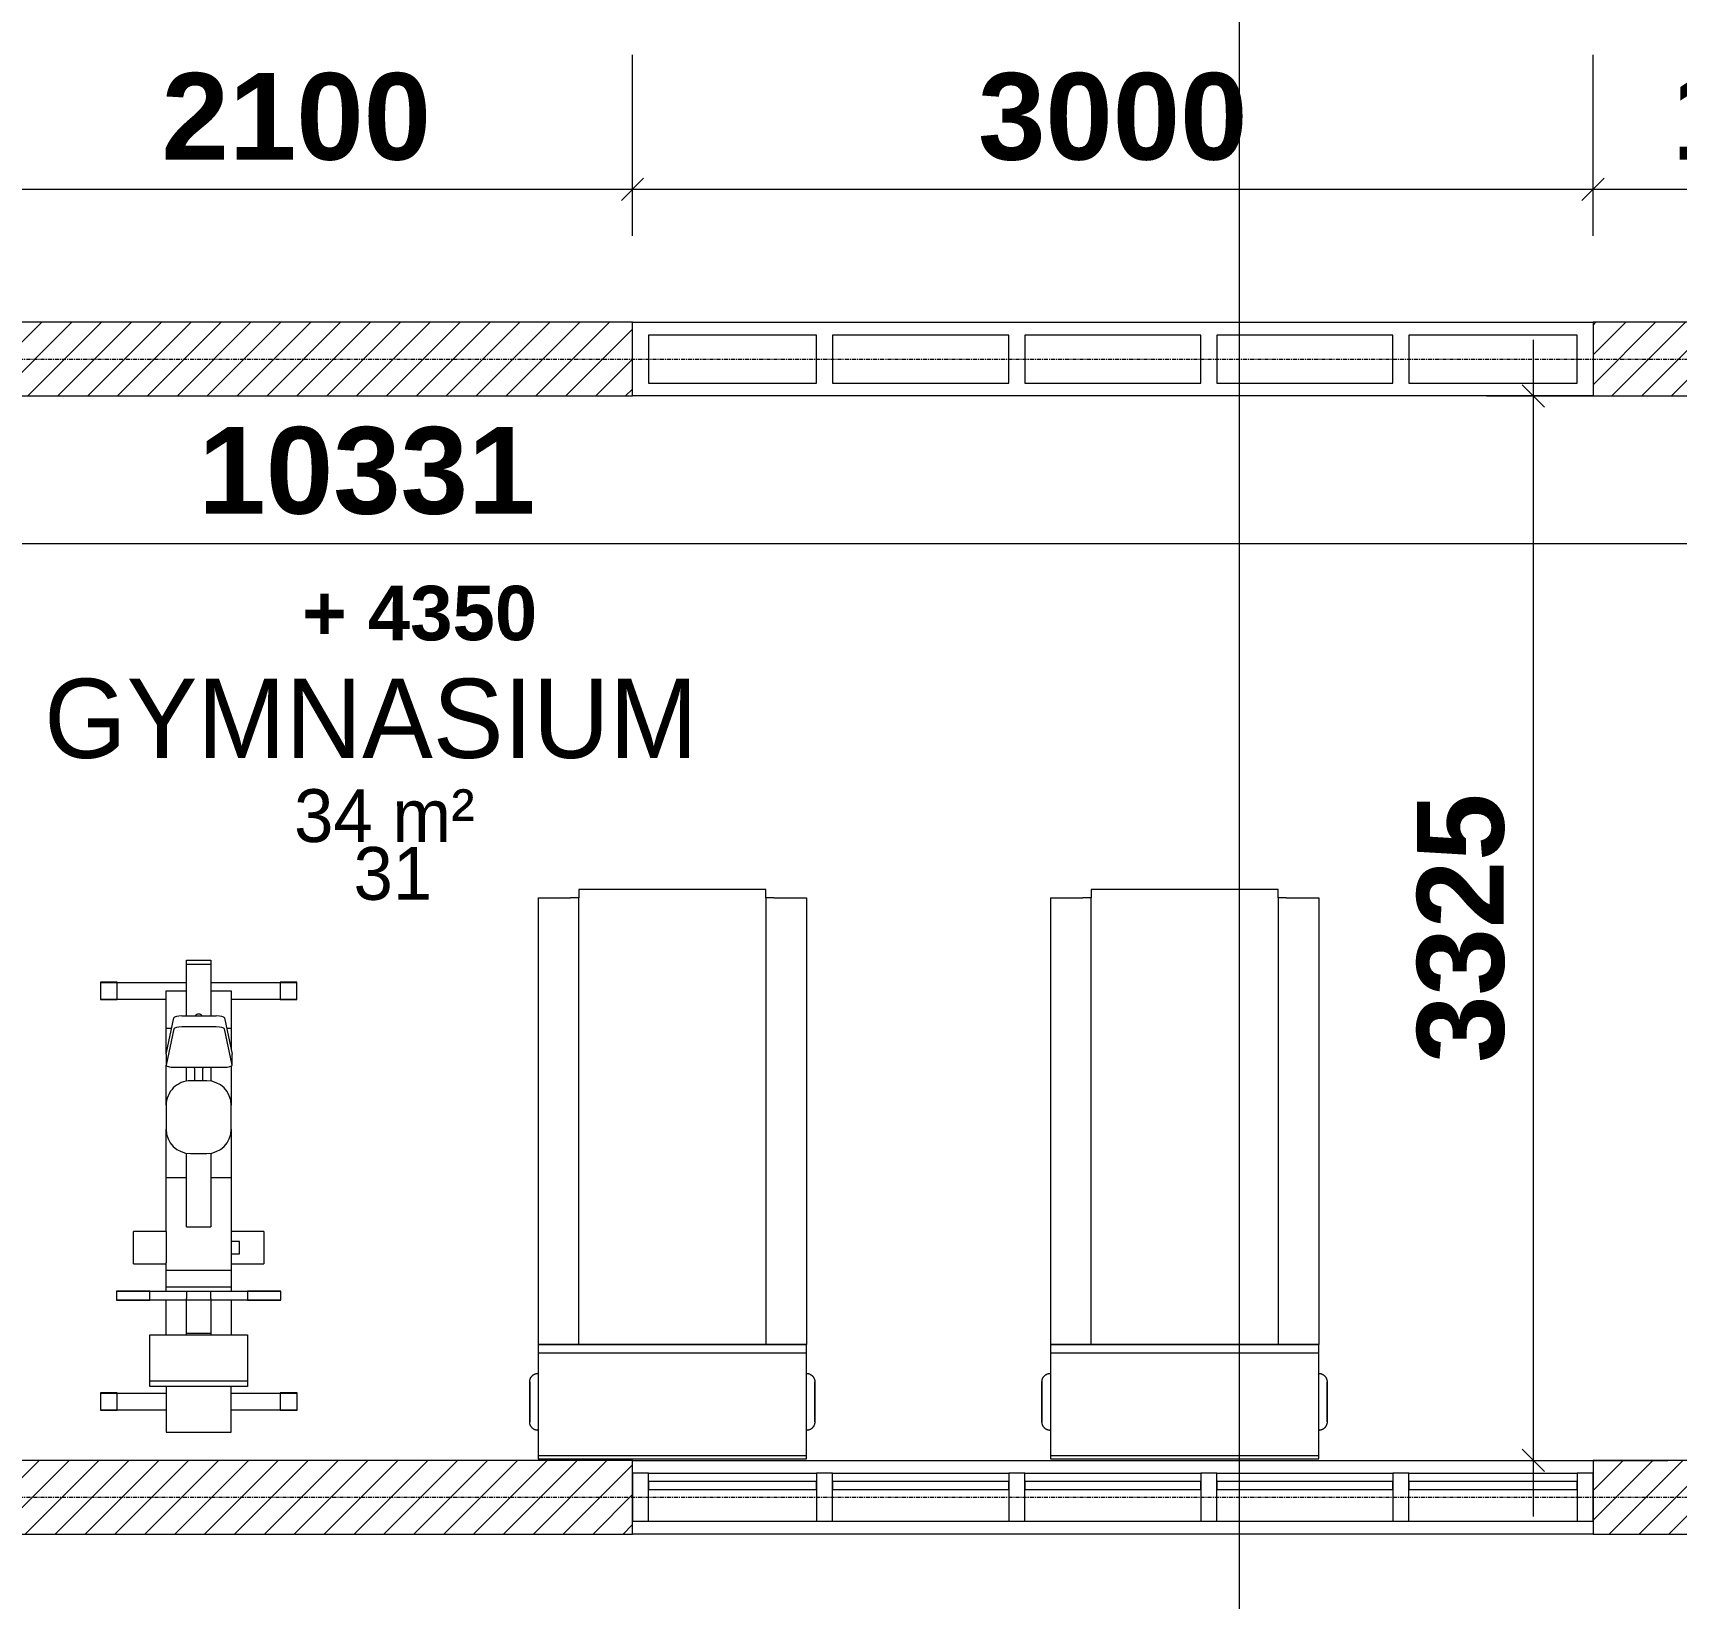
# Model space of a CAD drawing. Header units: inches. Extents: x 22 to 382261, y 22 to 371281.
# Drawn here: x 263332 to 268465, y 256807 to 261696 of the extents above; entities that cross this region are included whole.
import ezdxf

# ---------------------------------------------------------------- set-up
doc = ezdxf.new("R2010")
doc.units = ezdxf.units.IN
doc.header["$MEASUREMENT"] = 0
doc.linetypes.add('Grid Line 1_2_', pattern=[22.225, 12.7, -3.175, 3.175, -3.175])
for name, color, linetype, lineweight in [('A-ANNO-DIMS', 211, 'Continuous', 9), ('A-AREA-IDEN', 2, 'Continuous', 9), ('A-GLAZ-CURT', 52, 'Continuous', 9), ('A-GLAZ-CWMG', 51, 'Continuous', 9), ('A-WALL-PATT', 111, 'Continuous', 9), ('G-ANNO-DIMS', 111, 'Continuous', 9), ('G-ANNO-SYMB', 111, 'Continuous', 9), ('I-WALL', 2, 'Continuous', 9), ('Q-SPCQ', 91, 'Continuous', 9), ('S-GRID', 1, 'Continuous', 9)]:
    doc.layers.add(name, color=color, linetype=linetype, lineweight=lineweight)
doc.styles.add('Arial_B_2', font='arialbd.ttf', dxfattribs={"height": 270.833333})
doc.styles.add('Century Gothic_1', font='GOTHIC.TTF', dxfattribs={"height": 1})
doc.styles.add('Gill Sans MT', font='GIL_____.TTF', dxfattribs={"height": 262.5})
doc.dimstyles.new('2_2', dxfattribs={"dimscale": 304.8, "dimtxt": 267.818092, "dimasz": 0.227865, "dimexe": 1.377953, "dimexo": 0.0625, "dimgap": 0.287073, "dimtad": 1, "dimdec": 0, "dimzin": 0, "dimdsep": 46, "dimtxsty": 'Arial_B_2', "dimblk1": 'OBLIQUE', "dimblk2": 'OBLIQUE', "dimsah": 1, "dimcen": 0.09, "dimdle": 0.574147, "dimazin": 0, "dimtfac": 1, "dimtdec": 4, "dimtix": 1, "dimtmove": 0, "dimatfit": 3, "dimfxl": 0.574147, "dimfxlon": 1, "dimtvp": 1, "dimtolj": 1, "dimtzin": 0, "dimlwd": 18, "dimlwe": 18, "dimarcsym": 2})
pattern_1 = [(45, (257748.82, 248554.095), (-46.66905, 46.66905), [])]

# ---------------------------------------------------------------- blocks, each defined once
blk = doc.blocks.new('Rectangular Mullion - 50 x 150mm-443214-02-First floor Plan DIMENSION')
at = {"layer": 'A-GLAZ-CWMG', "lineweight": 18}
for p, q in [((9881.2, 12198.2), (9881.2, 12048.2)), ((10406.2, 12198.2), (9881.2, 12198.2)), ((10406.2, 12048.2), (10406.2, 12198.2)), ((9881.2, 12048.2), (10406.2, 12048.2))]:
    blk.add_line(p, q, dxfattribs=at)
blk = doc.blocks.new('Rectangular Mullion - 50 x 150mm-443215-02-First floor Plan DIMENSION')
at = {"layer": 'A-GLAZ-CWMG', "lineweight": 18}
for p, q in [((9281.2, 12198.2), (9281.2, 12048.2)), ((9831.2, 12198.2), (9281.2, 12198.2)), ((9831.2, 12048.2), (9831.2, 12198.2)), ((9281.2, 12048.2), (9831.2, 12048.2))]:
    blk.add_line(p, q, dxfattribs=at)
blk = doc.blocks.new('System Panel - Glazed-448104-02-First floor Plan DIMENSION')
at = {"layer": 'A-GLAZ-CURT'}
for p, q in [((262.5, -24.5), (-262.5, -24.5)), ((-262.5, -24.5), (-262.5, -49.5)), ((-262.5, -49.5), (262.5, -49.5)), ((262.5, -49.5), (262.5, -24.5))]:
    blk.add_line(p, q, dxfattribs=at)
blk = doc.blocks.new('System Panel - Glazed-448105-02-First floor Plan DIMENSION')
at = {"layer": 'A-GLAZ-CURT'}
for p, q in [((275, -24.5), (-275, -24.5)), ((-275, -24.5), (-275, -49.5)), ((-275, -49.5), (275, -49.5)), ((275, -49.5), (275, -24.5))]:
    blk.add_line(p, q, dxfattribs=at)
blk = doc.blocks.new('Rectangular Mullion - 50 x 150mm-448107-02-First floor Plan DIMENSION')
at = {"layer": 'A-GLAZ-CWMG', "lineweight": 18}
for p, q in [((0, 75), (-50, 75)), ((-50, 75), (-50, -75)), ((0, -75), (0, 75)), ((-50, -75), (0, -75))]:
    blk.add_line(p, q, dxfattribs=at)
blk = doc.blocks.new('Rectangular Mullion - 50 x 150mm-448108-02-First floor Plan DIMENSION')
at = {"layer": 'A-GLAZ-CWMG', "lineweight": 18}
for p, q in [((-50, 75), (0, 75)), ((-50, -75), (-50, 75)), ((0, 75), (0, -75)), ((0, -75), (-50, -75))]:
    blk.add_line(p, q, dxfattribs=at)
blk = doc.blocks.new('Rectangular Mullion - 50 x 150mm-443212-02-First floor Plan DIMENSION')
at = {"layer": 'A-GLAZ-CWMG'}
for p, q in [((9881.2, 8643.2), (10406.2, 8643.2)), ((9881.2, 8493.2), (10406.2, 8493.2))]:
    blk.add_line(p, q, dxfattribs=at)
blk = doc.blocks.new('Rectangular Mullion - 50 x 150mm-448103-02-First floor Plan DIMENSION')
at = {"layer": 'A-GLAZ-CWMG', "lineweight": 18}
for p, q in [((-25, 75), (25, 75)), ((-25, -75), (-25, 75)), ((25, 75), (25, -75)), ((25, -75), (-25, -75))]:
    blk.add_line(p, q, dxfattribs=at)
blk = doc.blocks.new('Rectangular Mullion - 50 x 150mm-443216-02-First floor Plan DIMENSION')
at = {"layer": 'A-GLAZ-CWMG'}
for p, q in [((9281.2, 8643.2), (9831.2, 8643.2)), ((9281.2, 8493.2), (9831.2, 8493.2))]:
    blk.add_line(p, q, dxfattribs=at)
blk = doc.blocks.new('Bike-Excercise_Reed - Bike-Excercise_Reed-714075-02-First floor Plan DIMENSION')
at = {"layer": 'Q-SPCQ'}
for p, q in [((-655.6, 307.1), (-655.6, 254.8)), ((-601.7, 307.1), (-655.6, 307.1)), ((-654, 305.6), (-654, 101.6)), ((-603.2, 101.6), (-603.2, 305.6)), ((-601.7, 254.8), (-601.7, 307.1)), ((627.1, 307), (627.1, 254.8)), ((681, 307), (627.1, 307)), ((628.7, 305.6), (628.7, 101.6)), ((679.5, 38.1), (679.5, 305.6)), ((681, 254.8), (681, 307)), ((-655.6, 254.8), (-601.7, 254.8)), ((-312.1, 256.5), (-312.1, 152.4)), ((-283.5, 256.5), (-312.1, 256.5)), ((-310.4, 254.8), (-310.4, -254.8)), ((-285, -254.8), (-285, 254.8)), ((-283.5, 152.4), (-283.5, 256.5)), ((627.1, 254.8), (681, 254.8)), ((-198.4, 203.2), (-198.4, 101.6)), ((-96.8, 101.6), (-96.8, 203.2)), ((-581.4, 152.4), (-563.4, 152.4)), ((-581.4, -152.4), (-581.4, 152.4)), ((-563.4, 152.4), (-419.7, 152.4)), ((-563.4, 152.4), (-563.4, -152.4)), ((-419.7, 152.4), (-419.7, -152.4)), ((-312.1, 152.4), (-283.5, 152.4)), ((-723.6, 101.6), (-723.6, -101.6)), ((-581.4, 101.6), (-723.6, 101.6)), ((-419.7, 101.6), (-310, 101.6)), ((-285.8, 101.6), (-270.5, 101.6)), ((-270.5, 101.6), (-218.1, 101.6)), ((-270.5, 101.6), (-270.5, -101.6)), ((-270.5, 101.6), (-270.5, -101.6)), ((-218.1, 101.6), (-194.7, 101.6)), ((-218.1, 101.6), (-218.1, -101.6)), ((-96.8, 101.6), (71, 101.6)), ((71, 101.6), (222.3, 101.6)), ((71, 101.6), (71, 38.1)), ((297.2, 101.6), (222.3, 101.6)), ((297.2, 101.6), (422.7, 101.6)), ((415.5, 76.3), (415.5, -79.1)), ((456.4, 101.7), (422.1, 101.7)), ((535.5, 77.5), (422.4, 101.7)), ((456.8, 101.7), (569.8, 77.5)), ((457, 101.6), (537.2, 101.6)), ((537.2, 101.6), (654.1, 101.6)), ((537.2, 84.5), (537.2, 101.6)), ((541.7, -55), (541.7, 52.2)), ((576, 52.2), (576, -55)), ((654.1, 101.6), (654.1, 38.1)), ((-419.7, 38.1), (-414.4, 38.1)), ((-414.4, 38.1), (-306.7, 38.1)), ((-414.4, 38.1), (-414.4, -38.1)), ((-304.1, 38.1), (-306.6, 38.1)), ((-301, 38.1), (-304, 38.1)), ((-297.7, 38.1), (-300.9, 38.1)), ((-284.9, 38.1), (-297.6, 38.1)), ((-284.9, -38.1), (-284.9, 38.1)), ((-82.4, 38.1), (147.7, 38.1)), ((-82.4, 38.1), (-82.4, -38.1)), ((146.1, 25.4), (146.1, -25.4)), ((371.8, 38.1), (415.5, 38.1)), ((373.4, -25.4), (373.4, 25.4)), ((412.3, 12.7), (373.4, 12.7)), ((412.3, 12.7), (414.3, 12.7)), ((576, 38.1), (736.9, 38.1)), ((736.9, 38.1), (750, 38.1)), ((736.9, -38.1), (736.9, 38.1)), ((750, 38.1), (750, -38.1)), ((-414.4, -38.1), (-419.7, -38.1)), ((-306.7, -38.1), (-414.4, -38.1)), ((-306.6, -38.1), (-304.1, -38.1)), ((-304, -38.1), (-301, -38.1)), ((-300.9, -38.1), (-297.7, -38.1)), ((-297.6, -38.1), (-284.9, -38.1)), ((147.7, -38.1), (-82.4, -38.1)), ((71, -38.1), (71, -101.6)), ((415.5, -38.1), (371.8, -38.1)), ((373.4, -12.7), (412.3, -12.7)), ((413.8, -12.7), (412.3, -12.7)), ((736.9, -38.1), (576, -38.1)), ((654.1, -38.1), (654.1, -101.6)), ((679.5, -305.6), (679.5, -38.1)), ((750, -38.1), (736.9, -38.1)), ((-723.6, -101.6), (-581.4, -101.6)), ((-654, -101.6), (-654, -305.6)), ((-603.2, -305.6), (-603.2, -101.6)), ((-309.6, -101.6), (-419.7, -101.6)), ((-270.5, -101.6), (-285.4, -101.6)), ((-218.1, -101.6), (-270.5, -101.6)), ((71, -101.6), (-218.1, -101.6)), ((-198.4, -101.6), (-198.4, -203.2)), ((-166.7, -101.6), (-166.7, -127)), ((-128.6, -127), (-128.6, -101.6)), ((-96.8, -203.2), (-96.8, -101.6)), ((222.3, -101.6), (71, -101.6)), ((222.3, -101.6), (297.2, -101.6)), ((419.2, -101.6), (297.2, -101.6)), ((422.4, -104.5), (535.5, -80.3)), ((569.8, -80.3), (456.8, -104.5)), ((537.2, -101.6), (470.2, -101.6)), ((537.2, -101.6), (537.2, -87.3)), ((654.1, -101.6), (537.2, -101.6)), ((628.7, -101.6), (628.7, -305.6)), ((-563.4, -152.4), (-581.4, -152.4)), ((-419.7, -152.4), (-563.4, -152.4)), ((-312.1, -152.4), (-312.1, -256.5)), ((-283.5, -152.4), (-312.1, -152.4)), ((-283.5, -256.5), (-283.5, -152.4)), ((-166.7, -127), (-128.6, -127)), ((422.1, -104.5), (456.4, -104.5)), ((-655.6, -254.8), (-655.6, -307.1)), ((-601.7, -254.8), (-655.6, -254.8)), ((-601.7, -307.1), (-601.7, -254.8)), ((-312.1, -256.5), (-283.5, -256.5)), ((627.1, -254.8), (627.1, -307)), ((681, -254.8), (627.1, -254.8)), ((681, -307), (681, -254.8)), ((-655.6, -307.1), (-601.7, -307.1)), ((627.1, -307), (681, -307))]:
    blk.add_line(p, q, dxfattribs=at)
at = {"layer": 'Q-SPCQ', "flags": 128}
for points in [[(-198.4, 203.2), (-197.7, 203.2), (-195.7, 203.2), (-192.3, 203.2), (-187.7, 203.2), (-182, 203.2), (-175.4, 203.2), (-168, 203.2), (-160.1, 203.2), (-151.8, 203.2), (-143.4, 203.2), (-135.2, 203.2), (-127.2, 203.2), (-119.9, 203.2), (-113.2, 203.2), (-107.5, 203.2), (-103, 203.2), (-99.6, 203.2), (-97.5, 203.2), (-96.8, 203.2)], [(-96.8, 101.6), (-97.5, 101.6), (-99.6, 101.6), (-103, 101.6), (-107.5, 101.6), (-113.2, 101.6), (-119.9, 101.6), (-127.2, 101.6), (-135.2, 101.6), (-143.4, 101.6), (-151.8, 101.6), (-160.1, 101.6), (-168, 101.6), (-175.4, 101.6), (-182, 101.6), (-187.7, 101.6), (-192.3, 101.6), (-195.7, 101.6)], [(-96.8, -203.2), (-97.5, -203.2), (-99.6, -203.2), (-103, -203.2), (-107.5, -203.2), (-113.2, -203.2), (-119.9, -203.2), (-127.2, -203.2), (-135.2, -203.2), (-143.4, -203.2), (-151.8, -203.2), (-160.1, -203.2), (-168, -203.2), (-175.4, -203.2), (-182, -203.2), (-187.7, -203.2), (-192.3, -203.2), (-195.7, -203.2), (-197.7, -203.2), (-198.4, -203.2)]]:
    blk.add_lwpolyline(points, dxfattribs=at)
at = {"layer": 'Q-SPCQ'}
for centre, start, end in [((222.3, 25.4), 90, 180), ((297.2, 25.4), 360, 90), ((222.3, -25.4), 180, 270), ((297.2, -25.4), 270, 0)]:
    blk.add_arc(centre, 76.2, start, end, dxfattribs=at)
for centre, major_axis, ratio, start_param, end_param in [((422.1, 76.3), (0, 25.4), 0.258819, 6.227989, 7.853982), ((535.1, 52.2), (0, 25.4), 0.258819, 4.712389, 6.227989), ((569.4, 52.2), (0, 25.4), 0.258819, 4.712389, 6.227989), ((569.6, 0), (0, 12.7), 0.965926, 4.712389, 5.730403), ((569.6, 0), (0, 12.7), 0.965926, 3.694375, 4.712389), ((422.1, -79.1), (0, 25.4), 0.258819, 1.570796, 3.196789), ((535.1, -55), (0, 25.4), 0.258819, 3.196789, 4.712389), ((569.4, -55), (0, 25.4), 0.258819, 3.196789, 4.712389)]:
    blk.add_ellipse(centre, major_axis=major_axis, ratio=ratio, start_param=start_param, end_param=end_param, dxfattribs=at)
blk = doc.blocks.new('Treadmill - Treadmill-719310-02-First floor Plan DIMENSION')
at = {"layer": 'Q-SPCQ'}
for p, q in [((25.4, 1752.6), (127, 1752.6)), ((25.4, 1752.6), (25.4, 356.6)), ((152.4, 1752.6), (127, 1752.6)), ((736.6, 1778), (152.4, 1778)), ((152.4, 1778), (152.4, 1752.6)), ((152.4, 356.6), (152.4, 1752.6)), ((152.4, 356.6), (152.4, 1752.6)), ((736.6, 1752.6), (736.6, 1778)), ((736.6, 1752.6), (736.6, 356.4)), ((736.6, 1752.6), (736.6, 356.4)), ((762, 1752.6), (736.6, 1752.6)), ((762, 1752.6), (863.6, 1752.6)), ((863.6, 1752.6), (863.6, 356.6)), ((863.6, 356.6), (25.4, 356.6)), ((25.4, 356.6), (25.4, 330.6)), ((25.4, 356.6), (863.6, 356.6)), ((25.4, 330.6), (25.4, 10.4)), ((25.4, 330.6), (863.6, 330.6)), ((863.6, 330.6), (863.6, 356.6)), ((863.6, 10.4), (863.6, 330.6)), ((25.4, 10.4), (25.4, 0)), ((25.4, 10.4), (863.6, 10.4)), ((25.4, 0), (863.6, 0)), ((863.6, 0), (863.6, 10.4))]:
    blk.add_line(p, q, dxfattribs=at)
at = {"layer": 'Q-SPCQ', "flags": 128}
for points in [[(-0.7, 240.6), (-0.7, 241.7), (-0.6, 242.7), (-0.5, 243.8), (-0.4, 244.8), (-0.2, 245.8), (0, 246.8), (0.3, 247.8), (0.6, 248.8), (0.9, 249.8), (1.3, 250.8), (1.8, 251.7), (2.2, 252.7), (2.7, 253.6), (3.2, 254.5), (3.8, 255.4), (4.4, 256.2), (5.1, 257), (5.7, 257.8), (6.4, 258.6), (7.2, 259.3), (7.9, 260), (8.7, 260.7), (9.5, 261.4), (10.4, 262), (11.2, 262.6), (12.1, 263.1), (13, 263.6), (14, 264.1), (14.9, 264.5), (15.9, 264.9), (16.9, 265.3), (17.9, 265.6), (18.9, 265.9), (19.9, 266.1), (20.9, 266.3), (21.9, 266.5), (23, 266.6), (24, 266.7), (25, 266.7), (25.3, 266.7)], [(863.7, 266.7), (864.7, 266.7), (865.8, 266.6), (866.8, 266.5), (867.8, 266.4), (868.8, 266.2), (869.9, 266), (870.9, 265.7), (871.9, 265.4), (872.9, 265), (873.8, 264.6), (874.8, 264.2), (875.7, 263.8), (876.6, 263.3), (877.5, 262.7), (878.4, 262.1), (879.2, 261.5), (880.1, 260.9), (880.9, 260.2), (881.6, 259.5), (882.4, 258.8), (883.1, 258), (883.8, 257.2), (884.4, 256.4), (885, 255.6), (885.6, 254.7), (886.1, 253.8), (886.7, 252.9), (887.1, 252), (887.6, 251), (888, 250.1), (888.3, 249.1), (888.6, 248.1), (888.9, 247.1), (889.2, 246.1), (889.4, 245.1), (889.5, 244), (889.6, 243), (889.7, 242), (889.7, 240.9), (889.7, 240.6)], [(-0.7, 177.8), (-0.7, 180.3), (-0.7, 182.8), (-0.7, 185.3), (-0.7, 187.8), (-0.7, 190.3), (-0.7, 192.7), (-0.7, 195.2), (-0.7, 197.6), (-0.7, 199.9), (-0.7, 202.3), (-0.7, 204.6), (-0.7, 206.8), (-0.7, 209), (-0.7, 211.2), (-0.7, 213.3), (-0.7, 215.3), (-0.7, 217.3), (-0.7, 219.2), (-0.7, 221.1), (-0.7, 222.9), (-0.7, 224.6), (-0.7, 226.2), (-0.7, 227.8), (-0.7, 229.3), (-0.7, 230.7), (-0.7, 232), (-0.7, 233.2), (-0.7, 234.4), (-0.7, 235.4), (-0.7, 236.4), (-0.7, 237.2), (-0.7, 238), (-0.7, 238.7), (-0.7, 239.2), (-0.7, 239.7), (-0.7, 240.1), (-0.7, 240.4), (-0.7, 240.6), (-0.7, 240.6)], [(-0.7, 240.6), (-0.7, 240.6), (-0.7, 240.4), (-0.7, 240.2), (-0.7, 239.8), (-0.7, 239.4), (-0.7, 238.8), (-0.7, 238.2), (-0.7, 237.4), (-0.7, 236.6), (-0.7, 235.7), (-0.7, 234.7), (-0.7, 233.5), (-0.7, 232.3), (-0.7, 231), (-0.7, 229.7), (-0.7, 228.2), (-0.7, 226.7), (-0.7, 225), (-0.7, 223.3), (-0.7, 221.6), (-0.7, 219.7), (-0.7, 217.8), (-0.7, 215.9), (-0.7, 213.8), (-0.7, 211.8), (-0.7, 209.6), (-0.7, 207.4), (-0.7, 205.2), (-0.7, 202.9), (-0.7, 200.6), (-0.7, 198.2), (-0.7, 195.8), (-0.7, 193.4), (-0.7, 190.9), (-0.7, 188.5), (-0.7, 186), (-0.7, 183.5), (-0.7, 181), (-0.7, 178.5), (-0.7, 177.8)], [(889.7, 177.8), (889.7, 180.3), (889.7, 182.8), (889.7, 185.3), (889.7, 187.8), (889.7, 190.3), (889.7, 192.7), (889.7, 195.2), (889.7, 197.6), (889.7, 199.9), (889.7, 202.3), (889.7, 204.6), (889.7, 206.8), (889.7, 209), (889.7, 211.2), (889.7, 213.3), (889.7, 215.3), (889.7, 217.3), (889.7, 219.2), (889.7, 221.1), (889.7, 222.9), (889.7, 224.6), (889.7, 226.2), (889.7, 227.8), (889.7, 229.3), (889.7, 230.7), (889.7, 232), (889.7, 233.2), (889.7, 234.4), (889.7, 235.4), (889.7, 236.4), (889.7, 237.2), (889.7, 238), (889.7, 238.7), (889.7, 239.2), (889.7, 239.7), (889.7, 240.1), (889.7, 240.4), (889.7, 240.6), (889.7, 240.6)], [(889.7, 240.6), (889.7, 240.6), (889.7, 240.4), (889.7, 240.2), (889.7, 239.8), (889.7, 239.4), (889.7, 238.8), (889.7, 238.2), (889.7, 237.4), (889.7, 236.6), (889.7, 235.7), (889.7, 234.7), (889.7, 233.5), (889.7, 232.3), (889.7, 231), (889.7, 229.7), (889.7, 228.2), (889.7, 226.7), (889.7, 225), (889.7, 223.3), (889.7, 221.6), (889.7, 219.7), (889.7, 217.8), (889.7, 215.9), (889.7, 213.8), (889.7, 211.8), (889.7, 209.6), (889.7, 207.4), (889.7, 205.2), (889.7, 202.9), (889.7, 200.6), (889.7, 198.2), (889.7, 195.8), (889.7, 193.4), (889.7, 190.9), (889.7, 188.5), (889.7, 186), (889.7, 183.5), (889.7, 181), (889.7, 178.5), (889.7, 177.8)], [(-0.7, 177.8), (-0.7, 175.3), (-0.7, 172.8), (-0.7, 170.3), (-0.7, 167.8), (-0.7, 165.3), (-0.7, 162.9), (-0.7, 160.4), (-0.7, 158), (-0.7, 155.7), (-0.7, 153.3), (-0.7, 151), (-0.7, 148.8), (-0.7, 146.6), (-0.7, 144.4), (-0.7, 142.3), (-0.7, 140.3), (-0.7, 138.3), (-0.7, 136.4), (-0.7, 134.5), (-0.7, 132.7), (-0.7, 131), (-0.7, 129.4), (-0.7, 127.8), (-0.7, 126.3), (-0.7, 124.9), (-0.7, 123.6), (-0.7, 122.4), (-0.7, 121.2), (-0.7, 120.2), (-0.7, 119.2), (-0.7, 118.4), (-0.7, 117.6), (-0.7, 116.9), (-0.7, 116.4), (-0.7, 115.9), (-0.7, 115.5), (-0.7, 115.2), (-0.7, 115), (-0.7, 115)], [(-0.7, 115), (-0.7, 115), (-0.7, 115.2), (-0.7, 115.4), (-0.7, 115.8), (-0.7, 116.2), (-0.7, 116.8), (-0.7, 117.4), (-0.7, 118.2), (-0.7, 119), (-0.7, 119.9), (-0.7, 120.9), (-0.7, 122.1), (-0.7, 123.3), (-0.7, 124.6), (-0.7, 125.9), (-0.7, 127.4), (-0.7, 128.9), (-0.7, 130.6), (-0.7, 132.3), (-0.7, 134), (-0.7, 135.9), (-0.7, 137.8), (-0.7, 139.7), (-0.7, 141.8), (-0.7, 143.8), (-0.7, 146), (-0.7, 148.2), (-0.7, 150.4), (-0.7, 152.7), (-0.7, 155), (-0.7, 157.4), (-0.7, 159.8), (-0.7, 162.2), (-0.7, 164.7), (-0.7, 167.1), (-0.7, 169.6), (-0.7, 172.1), (-0.7, 174.6), (-0.7, 177.1), (-0.7, 177.8)], [(889.7, 177.8), (889.7, 175.3), (889.7, 172.8), (889.7, 170.3), (889.7, 167.8), (889.7, 165.3), (889.7, 162.9), (889.7, 160.4), (889.7, 158), (889.7, 155.7), (889.7, 153.3), (889.7, 151), (889.7, 148.8), (889.7, 146.6), (889.7, 144.4), (889.7, 142.3), (889.7, 140.3), (889.7, 138.3), (889.7, 136.4), (889.7, 134.5), (889.7, 132.7), (889.7, 131), (889.7, 129.4), (889.7, 127.8), (889.7, 126.3), (889.7, 124.9), (889.7, 123.6), (889.7, 122.4), (889.7, 121.2), (889.7, 120.2), (889.7, 119.2), (889.7, 118.4), (889.7, 117.6), (889.7, 116.9), (889.7, 116.4), (889.7, 115.9), (889.7, 115.5), (889.7, 115.2), (889.7, 115), (889.7, 115)], [(889.7, 115), (889.7, 115), (889.7, 115.2), (889.7, 115.4), (889.7, 115.8), (889.7, 116.2), (889.7, 116.8), (889.7, 117.4), (889.7, 118.2), (889.7, 119), (889.7, 119.9), (889.7, 120.9), (889.7, 122.1), (889.7, 123.3), (889.7, 124.6), (889.7, 125.9), (889.7, 127.4), (889.7, 128.9), (889.7, 130.6), (889.7, 132.3), (889.7, 134), (889.7, 135.9), (889.7, 137.8), (889.7, 139.7), (889.7, 141.8), (889.7, 143.8), (889.7, 146), (889.7, 148.2), (889.7, 150.4), (889.7, 152.7), (889.7, 155), (889.7, 157.4), (889.7, 159.8), (889.7, 162.2), (889.7, 164.7), (889.7, 167.1), (889.7, 169.6), (889.7, 172.1), (889.7, 174.6), (889.7, 177.1), (889.7, 177.8)], [(25.3, 88.9), (24.3, 88.9), (23.2, 89), (22.2, 89.1), (21.2, 89.2), (20.2, 89.4), (19.1, 89.6), (18.1, 89.9), (17.1, 90.2), (16.1, 90.6), (15.2, 91), (14.2, 91.4), (13.3, 91.8), (12.4, 92.3), (11.5, 92.9), (10.6, 93.5), (9.8, 94.1), (8.9, 94.7), (8.1, 95.4), (7.4, 96.1), (6.6, 96.8), (5.9, 97.6), (5.2, 98.4), (4.6, 99.2), (4, 100), (3.4, 100.9), (2.9, 101.8), (2.3, 102.7), (1.9, 103.6), (1.4, 104.6), (1, 105.5), (0.7, 106.5), (0.4, 107.5), (0.1, 108.5), (-0.2, 109.5), (-0.4, 110.5), (-0.5, 111.6), (-0.6, 112.6), (-0.7, 113.6), (-0.7, 114.7), (-0.7, 115)], [(889.7, 115), (889.7, 113.9), (889.6, 112.9), (889.5, 111.8), (889.4, 110.8), (889.2, 109.8), (889, 108.8), (888.7, 107.8), (888.4, 106.8), (888.1, 105.8), (887.7, 104.8), (887.2, 103.9), (886.8, 102.9), (886.3, 102), (885.8, 101.1), (885.2, 100.2), (884.6, 99.4), (883.9, 98.6), (883.3, 97.8), (882.6, 97), (881.8, 96.3), (881.1, 95.6), (880.3, 94.9), (879.5, 94.2), (878.6, 93.6), (877.8, 93), (876.9, 92.5), (876, 92), (875, 91.5), (874.1, 91.1), (873.1, 90.7), (872.1, 90.3), (871.1, 90), (870.1, 89.7), (869.1, 89.5), (868.1, 89.3), (867.1, 89.1), (866, 89), (865, 88.9), (864, 88.9), (863.7, 88.9)]]:
    blk.add_lwpolyline(points, dxfattribs=at)
blk = doc.blocks.new('Treadmill - Treadmill-V16-02-First floor Plan DIMENSION')
at = {"layer": 'Q-SPCQ'}
for p, q in [((25.4, 1752.6), (127, 1752.6)), ((25.4, 1752.6), (25.4, 356.6)), ((152.4, 1752.6), (127, 1752.6)), ((736.6, 1778), (152.4, 1778)), ((152.4, 1778), (152.4, 1752.6)), ((152.4, 356.6), (152.4, 1752.6)), ((152.4, 356.6), (152.4, 1752.6)), ((736.6, 1752.6), (736.6, 1778)), ((736.6, 1752.6), (736.6, 356.4)), ((736.6, 1752.6), (736.6, 356.4)), ((762, 1752.6), (736.6, 1752.6)), ((762, 1752.6), (863.6, 1752.6)), ((863.6, 1752.6), (863.6, 356.6)), ((863.6, 356.6), (25.4, 356.6)), ((25.4, 356.6), (25.4, 330.6)), ((25.4, 356.6), (863.6, 356.6)), ((25.4, 330.6), (25.4, 10.4)), ((25.4, 330.6), (863.6, 330.6)), ((863.6, 330.6), (863.6, 356.6)), ((863.6, 10.4), (863.6, 330.6)), ((25.4, 10.4), (25.4, 0)), ((25.4, 10.4), (863.6, 10.4)), ((25.4, 0), (863.6, 0)), ((863.6, 0), (863.6, 10.4))]:
    blk.add_line(p, q, dxfattribs=at)
at = {"layer": 'Q-SPCQ', "flags": 128}
for points in [[(-0.7, 240.6), (-0.7, 241.7), (-0.6, 242.7), (-0.5, 243.8), (-0.4, 244.8), (-0.2, 245.8), (0, 246.8), (0.3, 247.8), (0.6, 248.8), (0.9, 249.8), (1.3, 250.8), (1.8, 251.7), (2.2, 252.7), (2.7, 253.6), (3.2, 254.5), (3.8, 255.4), (4.4, 256.2), (5.1, 257), (5.7, 257.8), (6.4, 258.6), (7.2, 259.3), (7.9, 260), (8.7, 260.7), (9.5, 261.4), (10.4, 262), (11.2, 262.6), (12.1, 263.1), (13, 263.6), (14, 264.1), (14.9, 264.5), (15.9, 264.9), (16.9, 265.3), (17.9, 265.6), (18.9, 265.9), (19.9, 266.1), (20.9, 266.3), (21.9, 266.5), (23, 266.6), (24, 266.7), (25, 266.7), (25.3, 266.7)], [(863.7, 266.7), (864.7, 266.7), (865.8, 266.6), (866.8, 266.5), (867.8, 266.4), (868.8, 266.2), (869.9, 266), (870.9, 265.7), (871.9, 265.4), (872.9, 265), (873.8, 264.6), (874.8, 264.2), (875.7, 263.8), (876.6, 263.3), (877.5, 262.7), (878.4, 262.1), (879.2, 261.5), (880.1, 260.9), (880.9, 260.2), (881.6, 259.5), (882.4, 258.8), (883.1, 258), (883.8, 257.2), (884.4, 256.4), (885, 255.6), (885.6, 254.7), (886.1, 253.8), (886.7, 252.9), (887.1, 252), (887.6, 251), (888, 250.1), (888.3, 249.1), (888.6, 248.1), (888.9, 247.1), (889.2, 246.1), (889.4, 245.1), (889.5, 244), (889.6, 243), (889.7, 242), (889.7, 240.9), (889.7, 240.6)], [(-0.7, 177.8), (-0.7, 180.3), (-0.7, 182.8), (-0.7, 185.3), (-0.7, 187.8), (-0.7, 190.3), (-0.7, 192.7), (-0.7, 195.2), (-0.7, 197.6), (-0.7, 199.9), (-0.7, 202.3), (-0.7, 204.6), (-0.7, 206.8), (-0.7, 209), (-0.7, 211.2), (-0.7, 213.3), (-0.7, 215.3), (-0.7, 217.3), (-0.7, 219.2), (-0.7, 221.1), (-0.7, 222.9), (-0.7, 224.6), (-0.7, 226.2), (-0.7, 227.8), (-0.7, 229.3), (-0.7, 230.7), (-0.7, 232), (-0.7, 233.2), (-0.7, 234.4), (-0.7, 235.4), (-0.7, 236.4), (-0.7, 237.2), (-0.7, 238), (-0.7, 238.7), (-0.7, 239.2), (-0.7, 239.7), (-0.7, 240.1), (-0.7, 240.4), (-0.7, 240.6), (-0.7, 240.6)], [(-0.7, 240.6), (-0.7, 240.6), (-0.7, 240.4), (-0.7, 240.2), (-0.7, 239.8), (-0.7, 239.4), (-0.7, 238.8), (-0.7, 238.2), (-0.7, 237.4), (-0.7, 236.6), (-0.7, 235.7), (-0.7, 234.7), (-0.7, 233.5), (-0.7, 232.3), (-0.7, 231), (-0.7, 229.7), (-0.7, 228.2), (-0.7, 226.7), (-0.7, 225), (-0.7, 223.3), (-0.7, 221.6), (-0.7, 219.7), (-0.7, 217.8), (-0.7, 215.9), (-0.7, 213.8), (-0.7, 211.8), (-0.7, 209.6), (-0.7, 207.4), (-0.7, 205.2), (-0.7, 202.9), (-0.7, 200.6), (-0.7, 198.2), (-0.7, 195.8), (-0.7, 193.4), (-0.7, 190.9), (-0.7, 188.5), (-0.7, 186), (-0.7, 183.5), (-0.7, 181), (-0.7, 178.5), (-0.7, 177.8)], [(889.7, 177.8), (889.7, 180.3), (889.7, 182.8), (889.7, 185.3), (889.7, 187.8), (889.7, 190.3), (889.7, 192.7), (889.7, 195.2), (889.7, 197.6), (889.7, 199.9), (889.7, 202.3), (889.7, 204.6), (889.7, 206.8), (889.7, 209), (889.7, 211.2), (889.7, 213.3), (889.7, 215.3), (889.7, 217.3), (889.7, 219.2), (889.7, 221.1), (889.7, 222.9), (889.7, 224.6), (889.7, 226.2), (889.7, 227.8), (889.7, 229.3), (889.7, 230.7), (889.7, 232), (889.7, 233.2), (889.7, 234.4), (889.7, 235.4), (889.7, 236.4), (889.7, 237.2), (889.7, 238), (889.7, 238.7), (889.7, 239.2), (889.7, 239.7), (889.7, 240.1), (889.7, 240.4), (889.7, 240.6), (889.7, 240.6)], [(889.7, 240.6), (889.7, 240.6), (889.7, 240.4), (889.7, 240.2), (889.7, 239.8), (889.7, 239.4), (889.7, 238.8), (889.7, 238.2), (889.7, 237.4), (889.7, 236.6), (889.7, 235.7), (889.7, 234.7), (889.7, 233.5), (889.7, 232.3), (889.7, 231), (889.7, 229.7), (889.7, 228.2), (889.7, 226.7), (889.7, 225), (889.7, 223.3), (889.7, 221.6), (889.7, 219.7), (889.7, 217.8), (889.7, 215.9), (889.7, 213.8), (889.7, 211.8), (889.7, 209.6), (889.7, 207.4), (889.7, 205.2), (889.7, 202.9), (889.7, 200.6), (889.7, 198.2), (889.7, 195.8), (889.7, 193.4), (889.7, 190.9), (889.7, 188.5), (889.7, 186), (889.7, 183.5), (889.7, 181), (889.7, 178.5), (889.7, 177.8)], [(-0.7, 177.8), (-0.7, 175.3), (-0.7, 172.8), (-0.7, 170.3), (-0.7, 167.8), (-0.7, 165.3), (-0.7, 162.9), (-0.7, 160.4), (-0.7, 158), (-0.7, 155.7), (-0.7, 153.3), (-0.7, 151), (-0.7, 148.8), (-0.7, 146.6), (-0.7, 144.4), (-0.7, 142.3), (-0.7, 140.3), (-0.7, 138.3), (-0.7, 136.4), (-0.7, 134.5), (-0.7, 132.7), (-0.7, 131), (-0.7, 129.4), (-0.7, 127.8), (-0.7, 126.3), (-0.7, 124.9), (-0.7, 123.6), (-0.7, 122.4), (-0.7, 121.2), (-0.7, 120.2), (-0.7, 119.2), (-0.7, 118.4), (-0.7, 117.6), (-0.7, 116.9), (-0.7, 116.4), (-0.7, 115.9), (-0.7, 115.5), (-0.7, 115.2), (-0.7, 115), (-0.7, 115)], [(-0.7, 115), (-0.7, 115), (-0.7, 115.2), (-0.7, 115.4), (-0.7, 115.8), (-0.7, 116.2), (-0.7, 116.8), (-0.7, 117.4), (-0.7, 118.2), (-0.7, 119), (-0.7, 119.9), (-0.7, 120.9), (-0.7, 122.1), (-0.7, 123.3), (-0.7, 124.6), (-0.7, 125.9), (-0.7, 127.4), (-0.7, 128.9), (-0.7, 130.6), (-0.7, 132.3), (-0.7, 134), (-0.7, 135.9), (-0.7, 137.8), (-0.7, 139.7), (-0.7, 141.8), (-0.7, 143.8), (-0.7, 146), (-0.7, 148.2), (-0.7, 150.4), (-0.7, 152.7), (-0.7, 155), (-0.7, 157.4), (-0.7, 159.8), (-0.7, 162.2), (-0.7, 164.7), (-0.7, 167.1), (-0.7, 169.6), (-0.7, 172.1), (-0.7, 174.6), (-0.7, 177.1), (-0.7, 177.8)], [(889.7, 177.8), (889.7, 175.3), (889.7, 172.8), (889.7, 170.3), (889.7, 167.8), (889.7, 165.3), (889.7, 162.9), (889.7, 160.4), (889.7, 158), (889.7, 155.7), (889.7, 153.3), (889.7, 151), (889.7, 148.8), (889.7, 146.6), (889.7, 144.4), (889.7, 142.3), (889.7, 140.3), (889.7, 138.3), (889.7, 136.4), (889.7, 134.5), (889.7, 132.7), (889.7, 131), (889.7, 129.4), (889.7, 127.8), (889.7, 126.3), (889.7, 124.9), (889.7, 123.6), (889.7, 122.4), (889.7, 121.2), (889.7, 120.2), (889.7, 119.2), (889.7, 118.4), (889.7, 117.6), (889.7, 116.9), (889.7, 116.4), (889.7, 115.9), (889.7, 115.5), (889.7, 115.2), (889.7, 115), (889.7, 115)], [(889.7, 115), (889.7, 115), (889.7, 115.2), (889.7, 115.4), (889.7, 115.8), (889.7, 116.2), (889.7, 116.8), (889.7, 117.4), (889.7, 118.2), (889.7, 119), (889.7, 119.9), (889.7, 120.9), (889.7, 122.1), (889.7, 123.3), (889.7, 124.6), (889.7, 125.9), (889.7, 127.4), (889.7, 128.9), (889.7, 130.6), (889.7, 132.3), (889.7, 134), (889.7, 135.9), (889.7, 137.8), (889.7, 139.7), (889.7, 141.8), (889.7, 143.8), (889.7, 146), (889.7, 148.2), (889.7, 150.4), (889.7, 152.7), (889.7, 155), (889.7, 157.4), (889.7, 159.8), (889.7, 162.2), (889.7, 164.7), (889.7, 167.1), (889.7, 169.6), (889.7, 172.1), (889.7, 174.6), (889.7, 177.1), (889.7, 177.8)], [(25.3, 88.9), (24.3, 88.9), (23.2, 89), (22.2, 89.1), (21.2, 89.2), (20.2, 89.4), (19.1, 89.6), (18.1, 89.9), (17.1, 90.2), (16.1, 90.6), (15.2, 91), (14.2, 91.4), (13.3, 91.8), (12.4, 92.3), (11.5, 92.9), (10.6, 93.5), (9.8, 94.1), (8.9, 94.7), (8.1, 95.4), (7.4, 96.1), (6.6, 96.8), (5.9, 97.6), (5.2, 98.4), (4.6, 99.2), (4, 100), (3.4, 100.9), (2.9, 101.8), (2.3, 102.7), (1.9, 103.6), (1.4, 104.6), (1, 105.5), (0.7, 106.5), (0.4, 107.5), (0.1, 108.5), (-0.2, 109.5), (-0.4, 110.5), (-0.5, 111.6), (-0.6, 112.6), (-0.7, 113.6), (-0.7, 114.7), (-0.7, 115)], [(889.7, 115), (889.7, 113.9), (889.6, 112.9), (889.5, 111.8), (889.4, 110.8), (889.2, 109.8), (889, 108.8), (888.7, 107.8), (888.4, 106.8), (888.1, 105.8), (887.7, 104.8), (887.2, 103.9), (886.8, 102.9), (886.3, 102), (885.8, 101.1), (885.2, 100.2), (884.6, 99.4), (883.9, 98.6), (883.3, 97.8), (882.6, 97), (881.8, 96.3), (881.1, 95.6), (880.3, 94.9), (879.5, 94.2), (878.6, 93.6), (877.8, 93), (876.9, 92.5), (876, 92), (875, 91.5), (874.1, 91.1), (873.1, 90.7), (872.1, 90.3), (871.1, 90), (870.1, 89.7), (869.1, 89.5), (868.1, 89.3), (867.1, 89.1), (866, 89), (865, 88.9), (864, 88.9), (863.7, 88.9)]]:
    blk.add_lwpolyline(points, dxfattribs=at)
blk = doc.blocks.new('_Oblique')
at = {"color": 0, "linetype": 'ByBlock', "lineweight": -2}
blk.add_line((-0.5, -0.5), (0.5, 0.5), dxfattribs=at)
blk = doc.blocks.new('*D4311')
at = {"layer": 'A-ANNO-DIMS', "color": 0, "lineweight": 18, "transparency": 16777216}
for p, q in [((263105, 261061.8), (263105, 261627.7)), ((265205, 261061.8), (265205, 261627.7)), ((262930, 261207.7), (265380, 261207.7))]:
    blk.add_line(p, q, dxfattribs=at)
at = {"layer": 'Defpoints', "color": 0, "transparency": 16777216}
for p in [(265205, 261207.7), (263105, 261042.7), (265205, 261042.7)]:
    blk.add_point(p, dxfattribs=at)
at = {"layer": 'A-ANNO-DIMS', "color": 0, "lineweight": 18, "transparency": 16777216, "xscale": 69.45312499999999, "yscale": 69.45312499999999, "zscale": 69.45312499999999, "rotation": 180}
blk.add_blockref('_Oblique', (263105, 261207.7), dxfattribs=at)
at = {"layer": 'A-ANNO-DIMS', "color": 0, "lineweight": 18, "transparency": 16777216, "xscale": 69.45312499999999, "yscale": 69.45312499999999, "zscale": 69.45312499999999}
blk.add_blockref('_Oblique', (265205, 261207.7), dxfattribs=at)
at = {"layer": 'A-ANNO-DIMS', "color": 0, "lineweight": 18, "transparency": 16777216, "insert": (264155, 261433.5), "char_height": 270.83, "width": 923.481, "attachment_point": 5, "style": 'Arial_B_2'}
blk.add_mtext('\\A1;2100', dxfattribs=at)
blk = doc.blocks.new('*D4312')
at = {"layer": 'A-ANNO-DIMS', "color": 0, "lineweight": 18, "transparency": 16777216}
for p, q in [((265205, 261061.8), (265205, 261627.7)), ((268205, 261061.8), (268205, 261627.7)), ((265030, 261207.7), (268380, 261207.7))]:
    blk.add_line(p, q, dxfattribs=at)
at = {"layer": 'Defpoints', "color": 0, "transparency": 16777216}
for p in [(268205, 261207.7), (265205, 261042.7), (268205, 261042.7)]:
    blk.add_point(p, dxfattribs=at)
at = {"layer": 'A-ANNO-DIMS', "color": 0, "lineweight": 18, "transparency": 16777216, "xscale": 69.45312499999999, "yscale": 69.45312499999999, "zscale": 69.45312499999999, "rotation": 180}
blk.add_blockref('_Oblique', (265205, 261207.7), dxfattribs=at)
at = {"layer": 'A-ANNO-DIMS', "color": 0, "lineweight": 18, "transparency": 16777216, "xscale": 69.45312499999999, "yscale": 69.45312499999999, "zscale": 69.45312499999999}
blk.add_blockref('_Oblique', (268205, 261207.7), dxfattribs=at)
at = {"layer": 'A-ANNO-DIMS', "color": 0, "lineweight": 18, "transparency": 16777216, "insert": (266705, 261433.5), "char_height": 270.83, "width": 923.481, "attachment_point": 5, "style": 'Arial_B_2'}
blk.add_mtext('\\A1;3000', dxfattribs=at)
blk = doc.blocks.new('*D4313')
at = {"layer": 'A-ANNO-DIMS', "color": 0, "lineweight": 18, "transparency": 16777216}
for p, q in [((268205, 261061.8), (268205, 261627.7)), ((269540.4, 261353.7), (269540.4, 260787.7)), ((268030, 261207.7), (269715.4, 261207.7))]:
    blk.add_line(p, q, dxfattribs=at)
at = {"layer": 'Defpoints', "color": 0, "transparency": 16777216}
for p in [(269540.4, 261372.7), (269540.4, 261207.7), (268205, 261042.7)]:
    blk.add_point(p, dxfattribs=at)
at = {"layer": 'A-ANNO-DIMS', "color": 0, "lineweight": 18, "transparency": 16777216, "xscale": 69.45312499999999, "yscale": 69.45312499999999, "zscale": 69.45312499999999, "rotation": 180}
blk.add_blockref('_Oblique', (268205, 261207.7), dxfattribs=at)
at = {"layer": 'A-ANNO-DIMS', "color": 0, "lineweight": 18, "transparency": 16777216, "xscale": 69.45312499999999, "yscale": 69.45312499999999, "zscale": 69.45312499999999}
blk.add_blockref('_Oblique', (269540.4, 261207.7), dxfattribs=at)
at = {"layer": 'A-ANNO-DIMS', "color": 0, "lineweight": 18, "transparency": 16777216, "insert": (268872.7, 261433.5), "char_height": 270.83, "width": 923.481, "attachment_point": 5, "style": 'Arial_B_2'}
blk.add_mtext('\\A1;1335', dxfattribs=at)
blk = doc.blocks.new('*D4315')
at = {"layer": 'A-ANNO-DIMS', "color": 0, "lineweight": 18, "transparency": 16777216}
for p, q in [((259210, 260247.6), (259210, 259681.7)), ((269540.8, 260247.6), (269540.8, 259681.7)), ((259035, 260101.7), (269715.8, 260101.7))]:
    blk.add_line(p, q, dxfattribs=at)
at = {"layer": 'Defpoints', "color": 0, "transparency": 16777216}
for p in [(259210, 260266.7), (269540.8, 260266.7), (269540.8, 260101.7)]:
    blk.add_point(p, dxfattribs=at)
at = {"layer": 'A-ANNO-DIMS', "color": 0, "lineweight": 18, "transparency": 16777216, "xscale": 69.45312499999999, "yscale": 69.45312499999999, "zscale": 69.45312499999999, "rotation": 180}
blk.add_blockref('_Oblique', (259210, 260101.7), dxfattribs=at)
at = {"layer": 'A-ANNO-DIMS', "color": 0, "lineweight": 18, "transparency": 16777216, "xscale": 69.45312499999999, "yscale": 69.45312499999999, "zscale": 69.45312499999999}
blk.add_blockref('_Oblique', (269540.8, 260101.7), dxfattribs=at)
at = {"layer": 'A-ANNO-DIMS', "color": 0, "lineweight": 18, "transparency": 16777216, "insert": (264375.4, 260327.5), "char_height": 270.83, "width": 1154.351, "attachment_point": 5, "style": 'Arial_B_2'}
blk.add_mtext('\\A1;10331', dxfattribs=at)
blk = doc.blocks.new('*D4363')
at = {"layer": 'A-ANNO-DIMS', "color": 0, "lineweight": 18, "transparency": 16777216}
for p, q in [((268018.7, 257062.3), (268018.7, 260737.3)), ((267872.7, 260562.3), (268438.7, 260562.3)), ((267872.7, 257237.3), (268438.7, 257237.3))]:
    blk.add_line(p, q, dxfattribs=at)
at = {"layer": 'Defpoints', "color": 0, "transparency": 16777216}
for p in [(267853.7, 260562.3), (268018.7, 260562.3), (267853.7, 257237.3)]:
    blk.add_point(p, dxfattribs=at)
at = {"layer": 'A-ANNO-DIMS', "color": 0, "lineweight": 18, "transparency": 16777216, "xscale": 69.45312499999999, "yscale": 69.45312499999999, "zscale": 69.45312499999999}
for p, rotation in [((268018.7, 260562.3), 90), ((268018.7, 257237.3), 270)]:
    blk.add_blockref('_Oblique', p, dxfattribs=dict(at, rotation=rotation))
at = {"layer": 'A-ANNO-DIMS', "color": 0, "lineweight": 18, "transparency": 16777216, "insert": (267792.9, 258899.8), "char_height": 270.83, "width": 923.481, "attachment_point": 5, "rotation": 90, "style": 'Arial_B_2'}
blk.add_mtext('\\A1;3325', dxfattribs=at)

msp = doc.modelspace()

# ---------------------------------------------------------------- hatches: boundary and pattern name
at = {"layer": 'A-WALL-PATT'}
h = msp.add_hatch(dxfattribs=at)
h.set_pattern_fill('FP_1', color=256, style=0, pattern_type=2)
h.set_pattern_definition(pattern_1)
h.paths.add_polyline_path([(268290.9, 260562.3), (269540.8, 260562.3), (269540.4, 260792.3), (268205, 260792.3), (268205, 260562.3)])
h.paths.add_polyline_path([(259274.1, 260562.3), (260105, 260562.3), (260105, 260792.3), (259210, 260792.3), (259210, 260562.3)])
h.paths.add_polyline_path([(263105, 260562.3), (265205, 260562.3), (265205, 260792.3), (263105, 260792.3)])
h = msp.add_hatch(dxfattribs=at)
h.set_pattern_fill('FP_1', color=256, style=0, pattern_type=2)
h.set_pattern_definition(pattern_1)
h.paths.add_polyline_path([(280472.1, 257007.3), (280470.7, 257237.3), (280230, 257237.3), (280230, 257007.3), (280470.7, 257007.3)])
h.paths.add_polyline_path([(259090, 257007.3), (260105, 257007.3), (260105, 257237.3), (259090, 257237.3)])
h.paths.add_polyline_path([(271640, 257007.3), (279180, 257007.3), (279180, 257237.3), (271640, 257237.3)])
h.paths.add_polyline_path([(263105, 257007.3), (265205, 257007.3), (265205, 257237.3), (263105, 257237.3)])
h.paths.add_polyline_path([(268205, 257007.3), (269770.8, 257007.3), (269770.8, 257237.3), (268205, 257237.3)])

# ---------------------------------------------------------------- linework, layer by layer
at = {"layer": 'G-ANNO-SYMB'}
msp.add_line((267099.8, 262553.7), (267099.8, 241340.8), dxfattribs=at)
at = {"layer": 'I-WALL', "lineweight": 18}
for p, q in [((265205, 260792.3), (263105, 260792.3)), ((265205, 260562.3), (265205, 260792.3)), ((269540.4, 260792.3), (268205, 260792.3)), ((268205, 260792.3), (268205, 260562.3)), ((263105, 260562.3), (265205, 260562.3)), ((268205, 260562.3), (269540.8, 260562.3)), ((265205, 257237.3), (263105, 257237.3)), ((265205, 257007.3), (265205, 257237.3)), ((269540.8, 257237.3), (268205, 257237.3)), ((268205, 257237.3), (268205, 257007.3)), ((263105, 257007.3), (265205, 257007.3)), ((268205, 257007.3), (269770.8, 257007.3))]:
    msp.add_line(p, q, dxfattribs=at)
at = {"layer": 'I-WALL'}
for p, q in [((265205, 260792.3), (268205, 260792.3)), ((268205, 260562.3), (265205, 260562.3)), ((265205, 257237.3), (268205, 257237.3)), ((268205, 257007.3), (265205, 257007.3))]:
    msp.add_line(p, q, dxfattribs=at)
at = {"layer": 'S-GRID', "linetype": 'Grid Line 1_2_'}
for p, q in [((244665, 260677.3), (283628, 260677.3)), ((244665, 257122.3), (283628, 257122.3))]:
    msp.add_line(p, q, dxfattribs=at)

# ---------------------------------------------------------------- block references
at = {"layer": 'A-GLAZ-CURT', "rotation": 180}
for name, p in [('System Panel - Glazed-448104-02-First floor Plan DIMENSION', (265517.5, 257122.3)), ('System Panel - Glazed-448105-02-First floor Plan DIMENSION', (266105, 257122.3)), ('System Panel - Glazed-448105-02-First floor Plan DIMENSION', (266705, 257122.3)), ('System Panel - Glazed-448105-02-First floor Plan DIMENSION', (267305, 257122.3)), ('System Panel - Glazed-448104-02-First floor Plan DIMENSION', (267892.5, 257122.3))]:
    msp.add_blockref(name, p, dxfattribs=at)
at = {"layer": 'A-GLAZ-CWMG'}
for name, p in [('Rectangular Mullion - 50 x 150mm-443214-02-First floor Plan DIMENSION', (255373.8, 248554.1)), ('Rectangular Mullion - 50 x 150mm-443215-02-First floor Plan DIMENSION', (256548.8, 248554.1)), ('Rectangular Mullion - 50 x 150mm-443215-02-First floor Plan DIMENSION', (257148.8, 248554.1)), ('Rectangular Mullion - 50 x 150mm-443215-02-First floor Plan DIMENSION', (257748.8, 248554.1)), ('Rectangular Mullion - 50 x 150mm-443214-02-First floor Plan DIMENSION', (257748.8, 248554.1)), ('Rectangular Mullion - 50 x 150mm-443212-02-First floor Plan DIMENSION', (255373.8, 248554.1)), ('Rectangular Mullion - 50 x 150mm-443216-02-First floor Plan DIMENSION', (256548.8, 248554.1)), ('Rectangular Mullion - 50 x 150mm-443216-02-First floor Plan DIMENSION', (257148.8, 248554.1)), ('Rectangular Mullion - 50 x 150mm-443216-02-First floor Plan DIMENSION', (257748.8, 248554.1)), ('Rectangular Mullion - 50 x 150mm-443212-02-First floor Plan DIMENSION', (257748.8, 248554.1)), ('Rectangular Mullion - 50 x 150mm-448107-02-First floor Plan DIMENSION', (268205, 257122.3))]:
    msp.add_blockref(name, p, dxfattribs=at)
at = {"layer": 'A-GLAZ-CWMG', "extrusion": (0, 0, -1)}
for name, p in [('Rectangular Mullion - 50 x 150mm-448108-02-First floor Plan DIMENSION', (-265205, 257122.3)), ('Rectangular Mullion - 50 x 150mm-448103-02-First floor Plan DIMENSION', (-265805, 257122.3)), ('Rectangular Mullion - 50 x 150mm-448103-02-First floor Plan DIMENSION', (-266405, 257122.3)), ('Rectangular Mullion - 50 x 150mm-448103-02-First floor Plan DIMENSION', (-267005, 257122.3)), ('Rectangular Mullion - 50 x 150mm-448103-02-First floor Plan DIMENSION', (-267605, 257122.3))]:
    msp.add_blockref(name, p, dxfattribs=at)
at = {"layer": 'Q-SPCQ'}
for name, p in [('Treadmill - Treadmill-719310-02-First floor Plan DIMENSION', (264884.6, 257242.3)), ('Treadmill - Treadmill-V16-02-First floor Plan DIMENSION', (266484.6, 257242.3))]:
    msp.add_blockref(name, p, dxfattribs=at)
at = {"layer": 'Q-SPCQ', "rotation": 89.9999999999995}
msp.add_blockref('Bike-Excercise_Reed - Bike-Excercise_Reed-714075-02-First floor Plan DIMENSION', (263850, 258049.6), dxfattribs=at)

# ---------------------------------------------------------------- texts
at = {"layer": 'A-AREA-IDEN', "attachment_point": 1}
for s, insert, char_height, width, style in [('GYMNASIUM', (263367.6, 259678.9), 247.5, 2658.797, 'Gill Sans MT'), ('34 m²', (264148, 259333.8), 165, 767.215, 'Century Gothic_1'), ('31', (264333.7, 259153.3), 165, 317.468, 'Century Gothic_1')]:
    msp.add_mtext(s, dxfattribs=dict(at, insert=insert, char_height=char_height, width=width, style=style))

# ---------------------------------------------------------------- dimensions: what is measured, and where the dimension line sits
at = {"layer": 'A-ANNO-DIMS', "lineweight": 18}
for base, p1, p2, override, picture, middle in [((265205, 261207.7), (263105, 261042.7), (265205, 261042.7), {"dimpost": '<>', "dimfxl": 2100}, '*D4311', (264155, 261433.5)), ((268205, 261207.7), (265205, 261042.7), (268205, 261042.7), {"dimpost": '<>', "dimfxl": 3000}, '*D4312', (266705, 261433.5)), ((269540.4, 261207.7), (268205, 261042.7), (269540.4, 261372.7), {"dimpost": '<>', "dimfxl": 1375.570122}, '*D4313', (268872.7, 261433.5)), ((269540.8, 260101.7), (259210, 260266.7), (269540.8, 260266.7), {"dimpost": '<>', "dimfxl": 10330.8}, '*D4315', (264375.4, 260327.5))]:
    dim = msp.add_linear_dim(base=base, p1=p1, p2=p2, dimstyle='2_2', override=override, dxfattribs=at)
    dim.commit()
    dim.dimension.update_dxf_attribs({"geometry": picture, "text_midpoint": middle})
dim = msp.add_linear_dim(base=(268018.7, 260562.3), p1=(267853.7, 257237.3), p2=(267853.7, 260562.3), angle=90, dimstyle='2_2', override={"dimpost": '<>', "dimfxl": 3325}, dxfattribs=at)
dim.commit()
dim.dimension.update_dxf_attribs({"geometry": '*D4363', "text_midpoint": (267792.9, 258899.8)})

# ---------------------------------------------------------------- next in the draw order: texts
at = {"layer": 'G-ANNO-DIMS', "insert": (264173.4, 259969.3), "char_height": 170.24, "width": 1074.692, "attachment_point": 1, "line_spacing_factor": 0.941778, "style": 'Arial_B_2', "bg_fill": 3, "box_fill_scale": 1.25, "bg_fill_color": 256, "bg_fill_true_color": 13158600, "bg_fill_transparency": 0}
msp.add_mtext('+ 4350', dxfattribs=at)

doc.saveas('drawing.dxf')
